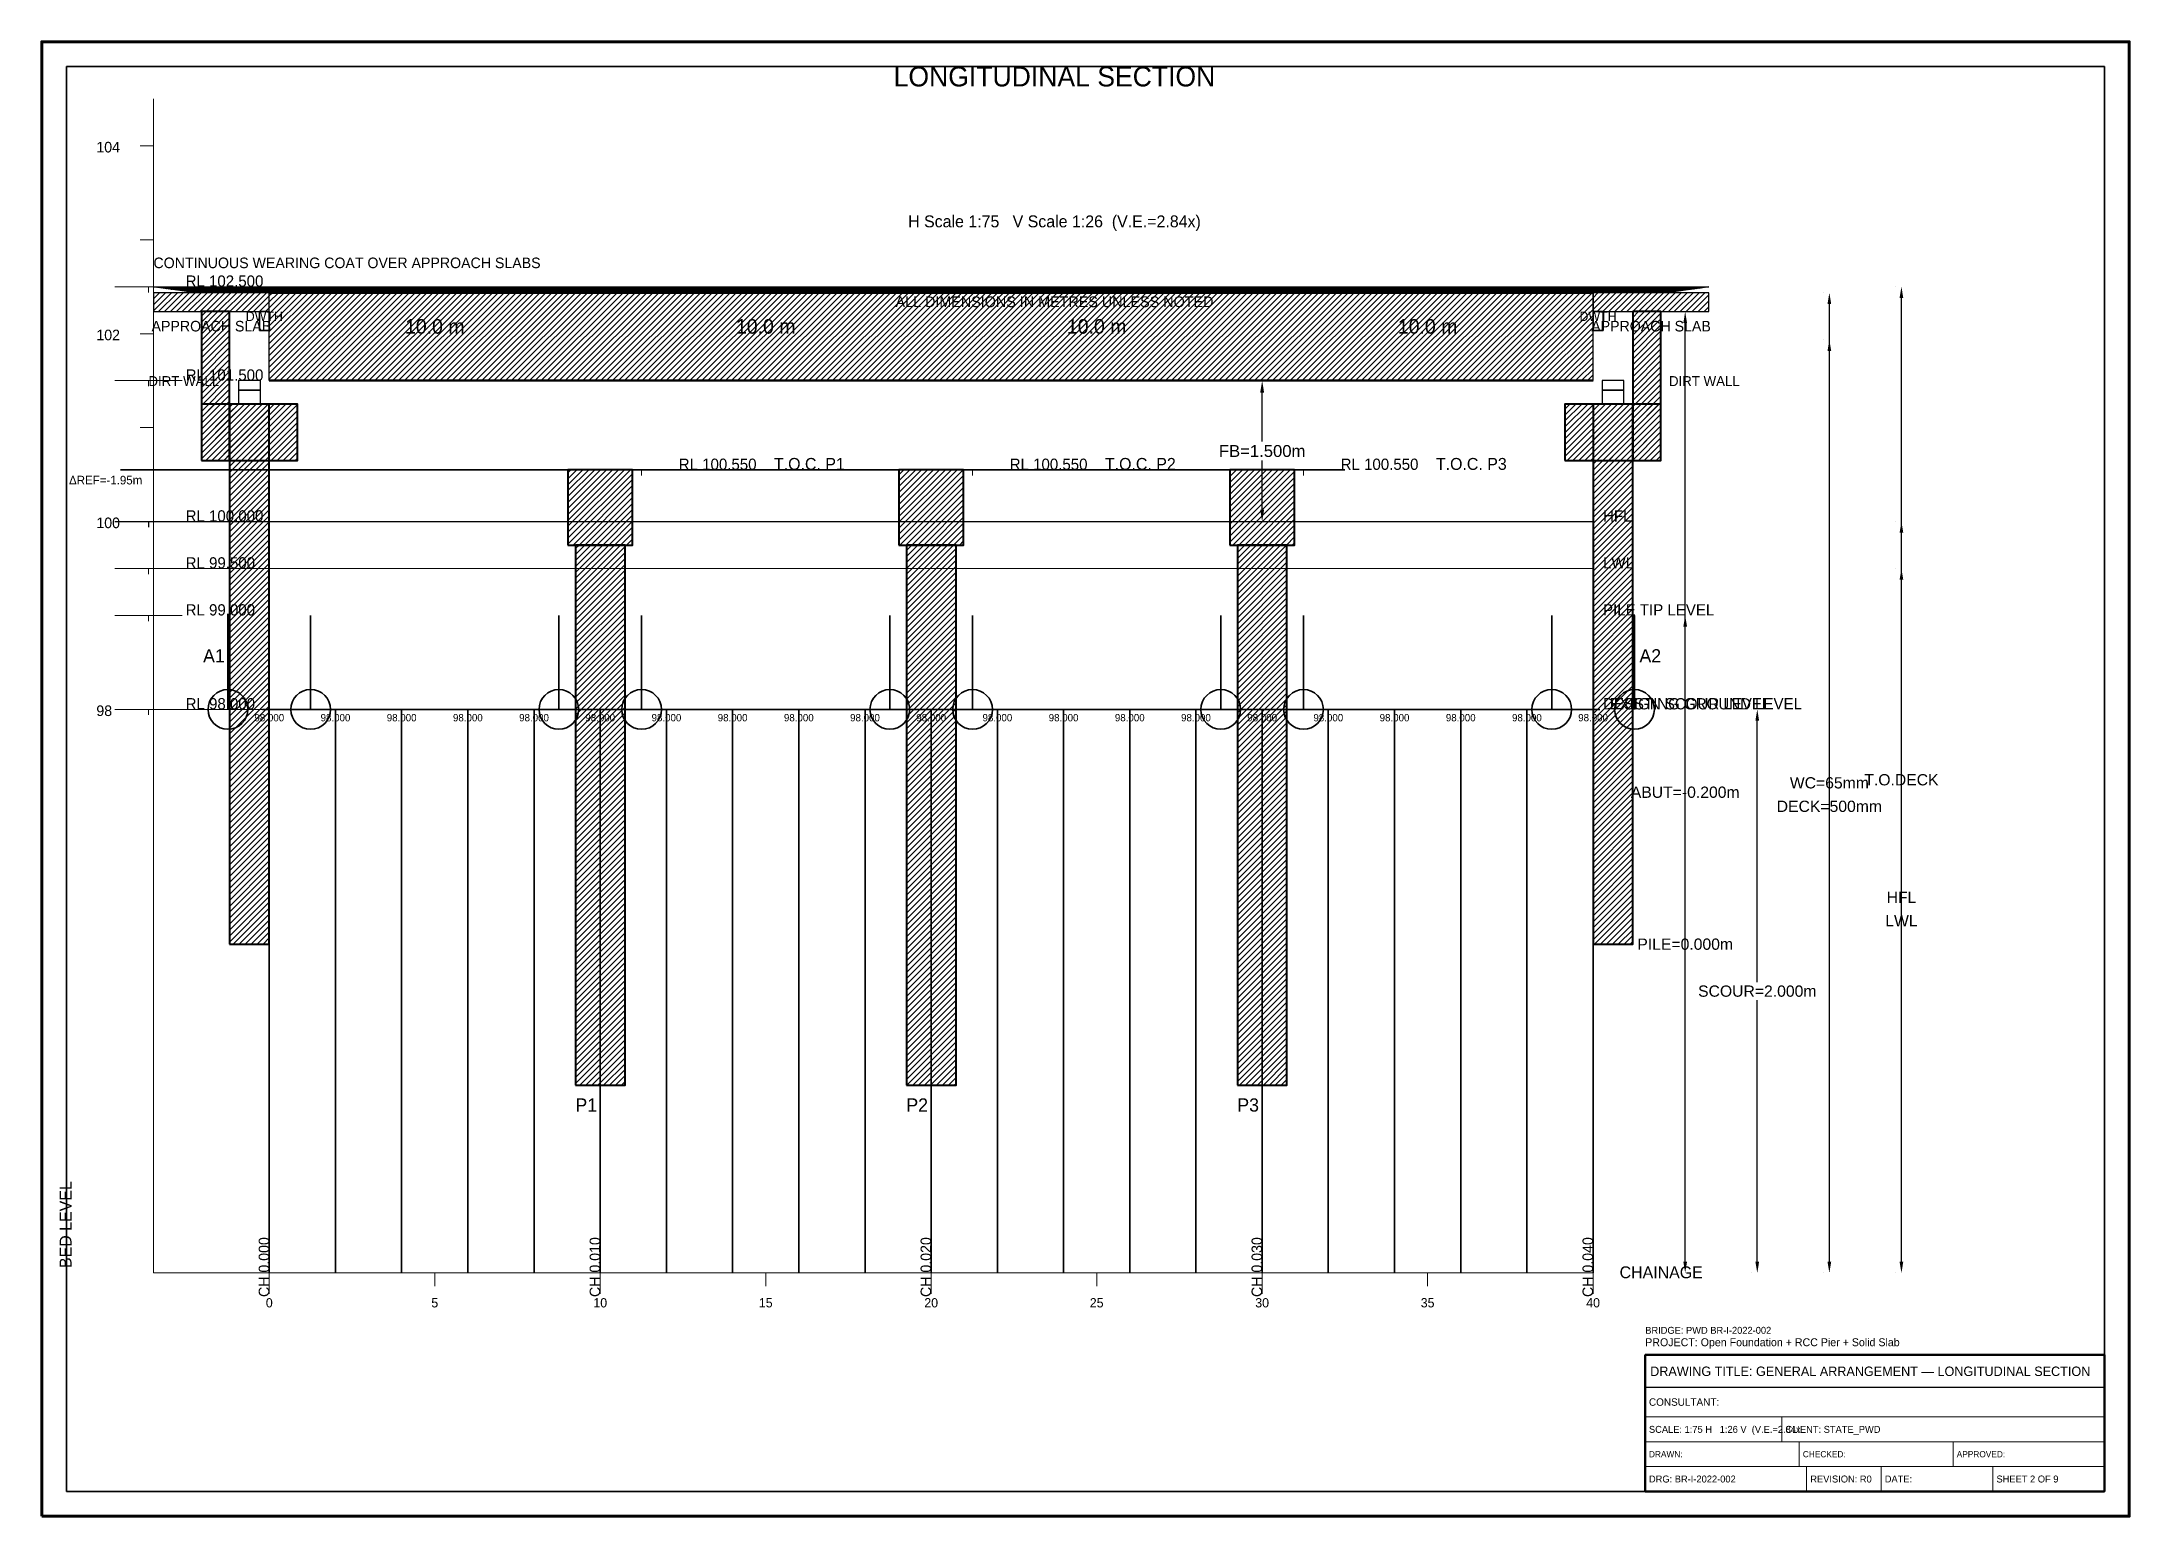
# Model space of a CAD drawing. Header units: metres. Extents: x 0 to 841, y 0 to 594.
import ezdxf
from ezdxf.enums import TextEntityAlignment as Align

# ---------------------------------------------------------------- set-up
doc = ezdxf.new("R2010")
doc.units = ezdxf.units.M
doc.linetypes.add('DASHED', pattern=[0.5, 0.375, -0.125])
doc.linetypes.add('DASHED2', pattern=[0.25, 0.1875, -0.0625])
for name, color, linetype, lineweight in [('ABUT-PROF', 4, 'Continuous', 50), ('BORDER-INNER', 7, 'Continuous', 35), ('BORDER-OUTER', 7, 'Continuous', 70), ('CIVIL-CHAINAGE', 7, 'Continuous', 18), ('CIVIL-GROUND', 3, 'Continuous', 35), ('CIVIL-HFL', 5, 'DASHED', 25), ('CIVIL-LWL', 4, 'DASHED', 18), ('CIVIL-ROAD', 7, 'Continuous', 25), ('CIVIL-SCOUR', 1, 'DASHED2', 18), ('DIM-CHAINAGE', 3, 'Continuous', 18), ('DIM-LEVEL', 3, 'Continuous', 18), ('DIM-LINEAR', 3, 'Continuous', 18), ('FOUND-PILE', 4, 'Continuous', 35), ('STRUC-HATCHING', 8, 'Continuous', 18), ('STRUC-SECTION', 2, 'Continuous', 35), ('SUB-ABUT', 3, 'Continuous', 35), ('SUB-BEARING', 5, 'Continuous', 25), ('SUB-DIRT-WALL', 3, 'Continuous', 35), ('SUB-PIER', 2, 'Continuous', 35), ('SUPER-DECK', 2, 'Continuous', 50), ('SUPER-WEARING', 8, 'Continuous', 25), ('TEXT-GENERAL', 7, 'Continuous', 18), ('TEXT-HEADER', 7, 'Continuous', 25), ('TEXT-LEVEL', 5, 'Continuous', 18), ('TEXT-SPEC', 7, 'Continuous', 13), ('TEXT-TITLE', 7, 'Continuous', 25), ('TITLEBLK-BOX', 7, 'Continuous', 50), ('TITLEBLK-TEXT', 7, 'Continuous', 18)]:
    doc.layers.add(name, color=color, linetype=linetype, lineweight=lineweight)
doc.styles.add('BRIDGE_STD', font='Arial.ttf')
doc.dimstyles.new('pmb100', dxfattribs={"dimtxt": 2.5, "dimasz": 0.9375, "dimexe": 2.5, "dimexo": 2.5, "dimtad": 0, "dimtih": 1, "dimdec": 0, "dimtxsty": 'BRIDGE_STD', "dimcen": 2.5, "dimazin": 3, "dimtfac": 1, "dimtmove": 0, "dimatfit": 3})

msp = doc.modelspace()

# ---------------------------------------------------------------- hatches: boundary and pattern name
at = {"layer": 'STRUC-HATCHING'}
h = msp.add_hatch(dxfattribs=at)
h.set_pattern_fill('ANSI31', scale=0.533333)
h.paths.add_polyline_path([(45, 485.29), (91.67, 485.29), (91.67, 492.86), (45, 492.86)])
h = msp.add_hatch(dxfattribs=at)
h.set_pattern_fill('ANSI31', scale=0.533333)
h.paths.add_polyline_path([(91.67, 457.48), (625, 457.48), (625, 492.86), (91.67, 492.86)])
h = msp.add_hatch(dxfattribs=at)
h.set_pattern_fill('ANSI31', scale=0.533333)
h.paths.add_polyline_path([(625, 485.29), (671.67, 485.29), (671.67, 492.86), (625, 492.86)])
h = msp.add_hatch(dxfattribs=at)
h.set_pattern_fill('ANSI31', scale=0.533333)
h.paths.add_polyline_path([(64.31, 425.32), (75.67, 425.32), (75.67, 485.29), (64.31, 485.29)])
h = msp.add_hatch(dxfattribs=at)
h.set_pattern_fill('ANSI31', scale=0.533333)
h.paths.add_polyline_path([(641, 425.32), (652.35, 425.32), (652.35, 485.29), (641, 485.29)])
h = msp.add_hatch(dxfattribs=at)
h.set_pattern_fill('ANSI31', scale=0.533333)
h.paths.add_polyline_path([(64.31, 425.32), (103.02, 425.32), (103.02, 448.02), (64.31, 448.02)])
h = msp.add_hatch(dxfattribs=at)
h.set_pattern_fill('ANSI31', scale=0.533333)
h.paths.add_polyline_path([(75.67, 230.44), (91.67, 230.44), (91.67, 448.02), (75.67, 448.02)])
h = msp.add_hatch(dxfattribs=at)
h.set_pattern_fill('ANSI31', scale=0.533333)
h.paths.add_polyline_path([(613.65, 425.32), (652.35, 425.32), (652.35, 448.02), (613.65, 448.02)])
h = msp.add_hatch(dxfattribs=at)
h.set_pattern_fill('ANSI31', scale=0.533333)
h.paths.add_polyline_path([(625, 230.44), (641, 230.44), (641, 448.02), (625, 448.02)])
h = msp.add_hatch(dxfattribs=at)
h.set_pattern_fill('ANSI31', scale=0.533333)
h.paths.add_polyline_path([(212, 391.26), (238, 391.26), (238, 421.53), (212, 421.53)])
h = msp.add_hatch(dxfattribs=at)
h.set_pattern_fill('ANSI31', scale=0.533333)
h.paths.add_polyline_path([(345.33, 391.26), (371.33, 391.26), (371.33, 421.53), (345.33, 421.53)])
h = msp.add_hatch(dxfattribs=at)
h.set_pattern_fill('ANSI31', scale=0.533333)
h.paths.add_polyline_path([(478.67, 391.26), (504.67, 391.26), (504.67, 421.53), (478.67, 421.53)])
h = msp.add_hatch(dxfattribs=at)
h.set_pattern_fill('ANSI31', scale=0.533333)
h.paths.add_polyline_path([(215, 173.68), (235, 173.68), (235, 391.26), (215, 391.26)])
h = msp.add_hatch(dxfattribs=at)
h.set_pattern_fill('ANSI31', scale=0.533333)
h.paths.add_polyline_path([(348.33, 173.68), (368.33, 173.68), (368.33, 391.26), (348.33, 391.26)])
h = msp.add_hatch(dxfattribs=at)
h.set_pattern_fill('ANSI31', scale=0.533333)
h.paths.add_polyline_path([(481.67, 173.68), (501.67, 173.68), (501.67, 391.26), (481.67, 391.26)])
at = {"layer": 'SUPER-WEARING'}
h = msp.add_hatch(dxfattribs=at)
h.set_pattern_fill('SOLID')
h.paths.add_polyline_path([(45, 495.32), (671.67, 495.32), (654.33, 492.86), (62.33, 492.86)])

# ---------------------------------------------------------------- linework, layer by layer
at = {"layer": 'ABUT-PROF', "lineweight": 35}
for points in [[(87.67, 477.72), (91.67, 477.72), (91.67, 485.29), (87.67, 485.29), (87.67, 477.72)], [(625, 477.72), (629, 477.72), (629, 485.29), (625, 485.29), (625, 477.72)]]:
    msp.add_lwpolyline(points, dxfattribs=at)
at = {"layer": 'BORDER-INNER'}
msp.add_lwpolyline([(10, 10), (831, 10), (831, 584), (10, 584), (10, 10)], dxfattribs=at)
at = {"layer": 'BORDER-OUTER'}
msp.add_lwpolyline([(0, 0), (841, 0), (841, 594), (0, 594), (0, 0)], dxfattribs=at)
at = {"layer": 'CIVIL-CHAINAGE'}
for p, q in [((45, 98), (625, 98)), ((91.67, 98), (91.67, 92.67)), ((91.67, 96), (91.67, 89.6)), ((158.33, 98), (158.33, 92.67)), ((225, 98), (225, 92.67)), ((225, 96), (225, 89.6)), ((291.67, 98), (291.67, 92.67)), ((358.33, 98), (358.33, 92.67)), ((358.33, 96), (358.33, 89.6)), ((425, 98), (425, 92.67)), ((491.67, 98), (491.67, 92.67)), ((491.67, 96), (491.67, 89.6)), ((558.33, 98), (558.33, 92.67)), ((625, 98), (625, 92.67)), ((625, 96), (625, 89.6))]:
    msp.add_line(p, q, dxfattribs=at)
at = {"layer": 'CIVIL-GROUND', "color": 3}
for p, q in [((89, 325.04), (94.33, 325.04)), ((115.67, 325.04), (121, 325.04)), ((142.33, 325.04), (147.67, 325.04)), ((169, 325.04), (174.33, 325.04)), ((195.67, 325.04), (201, 325.04)), ((222.33, 325.04), (227.67, 325.04)), ((249, 325.04), (254.33, 325.04)), ((275.67, 325.04), (281, 325.04)), ((302.33, 325.04), (307.67, 325.04)), ((329, 325.04), (334.33, 325.04)), ((355.67, 325.04), (361, 325.04)), ((382.33, 325.04), (387.67, 325.04)), ((409, 325.04), (414.33, 325.04)), ((435.67, 325.04), (441, 325.04)), ((462.33, 325.04), (467.67, 325.04)), ((489, 325.04), (494.33, 325.04)), ((515.67, 325.04), (521, 325.04)), ((542.33, 325.04), (547.67, 325.04)), ((569, 325.04), (574.33, 325.04)), ((595.67, 325.04), (601, 325.04)), ((622.33, 325.04), (627.67, 325.04))]:
    msp.add_line(p, q, dxfattribs=at)
at = {"layer": 'CIVIL-GROUND', "color": 8, "linetype": 'DASHED2'}
for p, q in [((91.67, 325.04), (91.67, 98)), ((118.33, 325.04), (118.33, 98)), ((145, 325.04), (145, 98)), ((171.67, 325.04), (171.67, 98)), ((198.33, 325.04), (198.33, 98)), ((225, 325.04), (225, 98)), ((251.67, 325.04), (251.67, 98)), ((278.33, 325.04), (278.33, 98)), ((305, 325.04), (305, 98)), ((331.67, 325.04), (331.67, 98)), ((358.33, 325.04), (358.33, 98)), ((385, 325.04), (385, 98)), ((411.67, 325.04), (411.67, 98)), ((438.33, 325.04), (438.33, 98)), ((465, 325.04), (465, 98)), ((491.67, 325.04), (491.67, 98)), ((518.33, 325.04), (518.33, 98)), ((545, 325.04), (545, 98)), ((571.67, 325.04), (571.67, 98)), ((598.33, 325.04), (598.33, 98)), ((625, 325.04), (625, 98))]:
    msp.add_line(p, q, dxfattribs=at)
at = {"layer": 'CIVIL-GROUND', "color": 3}
msp.add_lwpolyline([(91.67, 325.04), (118.33, 325.04), (145, 325.04), (171.67, 325.04), (198.33, 325.04), (225, 325.04), (251.67, 325.04), (278.33, 325.04), (305, 325.04), (331.67, 325.04), (358.33, 325.04), (385, 325.04), (411.67, 325.04), (438.33, 325.04), (465, 325.04), (491.67, 325.04), (518.33, 325.04), (545, 325.04), (571.67, 325.04), (598.33, 325.04), (625, 325.04)], dxfattribs=at)
at = {"layer": 'CIVIL-HFL'}
for p, q in [((29.4, 400.72), (56.6, 400.72)), ((43, 400.72), (43, 398.45))]:
    msp.add_line(p, q, dxfattribs=at)
at = {"layer": 'CIVIL-HFL', "color": 5}
msp.add_line((45, 400.72), (625, 400.72), dxfattribs=at)
at = {"layer": 'CIVIL-LWL'}
for p, q in [((29.4, 381.8), (56.6, 381.8)), ((43, 381.8), (43, 379.53))]:
    msp.add_line(p, q, dxfattribs=at)
at = {"layer": 'CIVIL-LWL', "color": 4}
msp.add_line((45, 381.8), (625, 381.8), dxfattribs=at)
at = {"layer": 'CIVIL-ROAD', "lineweight": 25}
for points in [[(45, 485.29), (91.67, 485.29), (91.67, 492.86), (45, 492.86), (45, 485.29)], [(625, 485.29), (671.67, 485.29), (671.67, 492.86), (625, 492.86), (625, 485.29)]]:
    msp.add_lwpolyline(points, dxfattribs=at)
at = {"layer": 'CIVIL-SCOUR'}
for p, q in [((29.4, 325.04), (56.6, 325.04)), ((43, 325.04), (43, 322.77))]:
    msp.add_line(p, q, dxfattribs=at)
at = {"layer": 'CIVIL-SCOUR', "color": 1}
msp.add_line((45, 325.04), (625, 325.04), dxfattribs=at)
at = {"layer": 'DIM-LEVEL'}
for p, q in [((45, 98), (45, 571)), ((39.67, 552.08), (45, 552.08)), ((39.67, 514.24), (45, 514.24)), ((29.4, 495.32), (56.6, 495.32)), ((43, 495.32), (43, 493.05)), ((39.67, 476.4), (45, 476.4)), ((29.4, 457.48), (56.6, 457.48)), ((43, 457.48), (43, 455.21)), ((39.67, 438.56), (45, 438.56)), ((228.07, 421.53), (255.27, 421.53)), ((241.67, 421.53), (241.67, 419.27)), ((361.4, 421.53), (388.6, 421.53)), ((375, 421.53), (375, 419.27)), ((494.73, 421.53), (521.93, 421.53)), ((508.33, 421.53), (508.33, 419.27)), ((34.33, 400.72), (45, 400.72)), ((29.4, 362.88), (56.6, 362.88)), ((39.67, 362.88), (45, 362.88)), ((43, 362.88), (43, 360.61)), ((39.67, 325.04), (45, 325.04))]:
    msp.add_line(p, q, dxfattribs=at)
at = {"layer": 'FOUND-PILE', "lineweight": 35}
for p, q in [((75, 325.04), (75, 362.88)), ((108.33, 325.04), (108.33, 362.88)), ((208.33, 325.04), (208.33, 362.88)), ((241.67, 325.04), (241.67, 362.88)), ((341.67, 325.04), (341.67, 362.88)), ((375, 325.04), (375, 362.88)), ((475, 325.04), (475, 362.88)), ((508.33, 325.04), (508.33, 362.88)), ((608.33, 325.04), (608.33, 362.88)), ((641.67, 325.04), (641.67, 362.88))]:
    msp.add_line(p, q, dxfattribs=at)
at = {"layer": 'FOUND-PILE'}
for centre in [(75, 325.04), (108.33, 325.04), (208.33, 325.04), (241.67, 325.04), (341.67, 325.04), (375, 325.04), (475, 325.04), (508.33, 325.04), (608.33, 325.04), (641.67, 325.04)]:
    msp.add_circle(centre, 8, dxfattribs=at)
at = {"layer": 'STRUC-SECTION', "color": 8, "linetype": 'DASHED'}
for p in [(258.33, 421.53), (391.67, 421.53), (525, 421.53)]:
    msp.add_line(p, (31.67, 421.53), dxfattribs=at)
at = {"layer": 'SUB-ABUT', "lineweight": 40}
for points in [[(64.31, 425.32), (103.02, 425.32), (103.02, 448.02), (64.31, 448.02), (64.31, 425.32)], [(75.67, 230.44), (91.67, 230.44), (91.67, 448.02), (75.67, 448.02), (75.67, 230.44)], [(613.65, 425.32), (652.35, 425.32), (652.35, 448.02), (613.65, 448.02), (613.65, 425.32)], [(625, 230.44), (641, 230.44), (641, 448.02), (625, 448.02), (625, 230.44)]]:
    msp.add_lwpolyline(points, dxfattribs=at)
at = {"layer": 'SUB-ABUT', "lineweight": 30}
for points in [[(79.27, 448.02), (88.07, 448.02), (88.07, 453.7), (79.27, 453.7), (79.27, 448.02)], [(628.6, 448.02), (637.4, 448.02), (637.4, 453.7), (628.6, 453.7), (628.6, 448.02)]]:
    msp.add_lwpolyline(points, dxfattribs=at)
at = {"layer": 'SUB-BEARING', "lineweight": 30}
for points in [[(79.27, 453.7), (88.07, 453.7), (88.07, 457.48), (79.27, 457.48), (79.27, 453.7)], [(628.6, 453.7), (637.4, 453.7), (637.4, 457.48), (628.6, 457.48), (628.6, 453.7)]]:
    msp.add_lwpolyline(points, dxfattribs=at)
at = {"layer": 'SUB-DIRT-WALL', "lineweight": 40}
for points in [[(64.31, 425.32), (75.67, 425.32), (75.67, 485.29), (64.31, 485.29), (64.31, 425.32)], [(641, 425.32), (652.35, 425.32), (652.35, 485.29), (641, 485.29), (641, 425.32)]]:
    msp.add_lwpolyline(points, dxfattribs=at)
at = {"layer": 'SUB-PIER', "lineweight": 40}
for points in [[(212, 391.26), (238, 391.26), (238, 421.53), (212, 421.53), (212, 391.26)], [(345.33, 391.26), (371.33, 391.26), (371.33, 421.53), (345.33, 421.53), (345.33, 391.26)], [(478.67, 391.26), (504.67, 391.26), (504.67, 421.53), (478.67, 421.53), (478.67, 391.26)], [(215, 173.68), (235, 173.68), (235, 391.26), (215, 391.26), (215, 173.68)], [(348.33, 173.68), (368.33, 173.68), (368.33, 391.26), (348.33, 391.26), (348.33, 173.68)], [(481.67, 173.68), (501.67, 173.68), (501.67, 391.26), (481.67, 391.26), (481.67, 173.68)]]:
    msp.add_lwpolyline(points, dxfattribs=at)
at = {"layer": 'SUPER-DECK'}
for p, q in [((91.67, 492.86), (625, 492.86)), ((91.67, 457.48), (625, 457.48))]:
    msp.add_line(p, q, dxfattribs=at)
at = {"layer": 'SUPER-DECK', "lineweight": 25}
for p, q in [((91.67, 457.48), (91.67, 492.86)), ((625, 457.48), (625, 492.86))]:
    msp.add_line(p, q, dxfattribs=at)
at = {"layer": 'SUPER-WEARING', "lineweight": 25}
msp.add_lwpolyline([(45, 495.32), (671.67, 495.32), (654.33, 492.86), (62.33, 492.86), (45, 495.32)], dxfattribs=at)
at = {"layer": 'TITLEBLK-BOX', "lineweight": 50}
msp.add_lwpolyline([(646, 10), (831, 10), (831, 65), (646, 65), (646, 10)], dxfattribs=at)
at = {"layer": 'TITLEBLK-BOX', "lineweight": 30}
msp.add_lwpolyline([(646, 52), (831, 52), (831, 65), (646, 65), (646, 52)], dxfattribs=at)
at = {"layer": 'TITLEBLK-BOX', "lineweight": 18}
for points in [[(646, 40), (831, 40), (831, 52), (646, 52), (646, 40)], [(646, 30), (701, 30), (701, 40), (646, 40), (646, 30)], [(701, 30), (831, 30), (831, 40), (701, 40), (701, 30)], [(646, 20), (708, 20), (708, 30), (646, 30), (646, 20)], [(708, 20), (770, 20), (770, 30), (708, 30), (708, 20)], [(770, 20), (831, 20), (831, 30), (770, 30), (770, 20)], [(646, 10), (711, 10), (711, 20), (646, 20), (646, 10)], [(711, 10), (741, 10), (741, 20), (711, 20), (711, 10)], [(741, 10), (786, 10), (786, 20), (741, 20), (741, 10)], [(786, 10), (831, 10), (831, 20), (786, 20), (786, 10)]]:
    msp.add_lwpolyline(points, dxfattribs=at)

# ---------------------------------------------------------------- texts
at = {"layer": 'CIVIL-GROUND', "color": 3}
msp.add_text('EXISTING GROUND LEVEL', height=4.5333, dxfattribs=at).set_placement((631.67, 325.04))
at = {"layer": 'CIVIL-HFL', "color": 5}
msp.add_text('HFL', height=4.533, dxfattribs=at).set_placement((629, 400.72))
at = {"layer": 'CIVIL-LWL', "color": 4}
msp.add_text('LWL', height=4.533, dxfattribs=at).set_placement((629, 381.8))
at = {"layer": 'CIVIL-SCOUR', "color": 1}
msp.add_text('DESIGN SCOUR LEVEL', height=4.5333, dxfattribs=at).set_placement((629, 325.04))
at = {"layer": 'DIM-CHAINAGE'}
for s, p in [('CH 0.000', (91.67, 88.32)), ('CH 0.010', (225, 88.32)), ('CH 0.020', (358.33, 88.32)), ('CH 0.030', (491.67, 88.32)), ('CH 0.040', (625, 88.32))]:
    msp.add_text(s, height=4.267, rotation=90, dxfattribs=at).set_placement(p)
at = {"layer": 'TEXT-GENERAL'}
for p in [(158.33, 476.4), (291.67, 476.4), (425, 476.4), (558.33, 476.4)]:
    msp.add_text('10.0 m', height=5.867, dxfattribs=at).set_placement(p, align=Align.CENTER)
for s, height, p in [('PILE TIP LEVEL', 4.5333, (629, 362.88)), ('A1', 5.333, (65, 343.96)), ('A2', 5.333, (643.67, 343.96)), ('P1', 5.333, (215, 163.01)), ('P2', 5.333, (348.33, 163.01)), ('P3', 5.333, (481.67, 163.01))]:
    msp.add_text(s, height=height, dxfattribs=at).set_placement(p)
at = {"layer": 'TEXT-HEADER'}
msp.add_text('LONGITUDINAL SECTION', height=8, dxfattribs=at).set_placement((408, 576), align=Align.CENTER)
for s, p in [('T.O.C. P1', (295, 421.53)), ('T.O.C. P2', (428.33, 421.53)), ('T.O.C. P3', (561.67, 421.53))]:
    msp.add_text(s, height=4.8, dxfattribs=at).set_placement(p)
at = {"layer": 'TEXT-LEVEL'}
for s, height, p in [('104', 4.267, (22, 549.41)), ('RL 102.500', 4.533, (57.96, 495.32)), ('102', 4.267, (22, 473.73)), ('RL 101.500', 4.533, (57.96, 457.48)), ('RL 100.550', 4.533, (256.63, 421.53)), ('RL 100.550', 4.533, (389.96, 421.53)), ('RL 100.550', 4.533, (523.29, 421.53)), ('RL 100.000', 4.533, (57.96, 400.72)), ('100', 4.267, (22, 398.05)), ('RL 99.500', 4.533, (57.96, 381.8)), ('RL 99.000', 4.533, (57.96, 362.88)), ('RL 98.000', 4.533, (57.96, 325.04)), ('98', 4.267, (22, 322.37)), ('CHAINAGE', 4.8, (635.67, 95.87))]:
    msp.add_text(s, height=height, dxfattribs=at).set_placement(p)
at = {"layer": 'TEXT-LEVEL', "color": 8}
for p in [(91.67, 320.24), (118.33, 320.24), (145, 320.24), (171.67, 320.24), (198.33, 320.24), (225, 320.24), (251.67, 320.24), (278.33, 320.24), (305, 320.24), (331.67, 320.24), (358.33, 320.24), (385, 320.24), (411.67, 320.24), (438.33, 320.24), (465, 320.24), (491.67, 320.24), (518.33, 320.24), (545, 320.24), (571.67, 320.24), (598.33, 320.24), (625, 320.24)]:
    msp.add_text('98.000', height=2.933, dxfattribs=at).set_placement(p, align=Align.CENTER)
at = {"layer": 'TEXT-LEVEL'}
msp.add_text('BED LEVEL', height=4.8, rotation=90, dxfattribs=at).set_placement((12, 100))
for s, height, p in [('0', 3.73, (91.67, 84.13)), ('5', 3.73, (158.33, 84.13)), ('10', 3.733, (225, 84.13)), ('15', 3.733, (291.67, 84.13)), ('20', 3.733, (358.33, 84.13)), ('25', 3.733, (425, 84.13)), ('30', 3.733, (491.67, 84.13)), ('35', 3.733, (558.33, 84.13)), ('40', 3.733, (625, 84.13))]:
    msp.add_text(s, height=height, dxfattribs=at).set_placement(p, align=Align.CENTER)
at = {"layer": 'TEXT-SPEC'}
for s, height, p in [('H Scale 1:75   V Scale 1:26  (V.E.=2.84x)', 4.8, (408, 519.24)), ('APPROACH SLAB', 4.2667, (68.33, 477.29)), ('APPROACH SLAB', 4.2667, (648.33, 477.29))]:
    msp.add_text(s, height=height, dxfattribs=at).set_placement(p, align=Align.CENTER)
at = {"layer": 'TEXT-SPEC', "color": 8}
for s, height, p in [('CONTINUOUS WEARING COAT OVER APPROACH SLABS', 4.2667, (45, 502.79)), ('ΔREF=-1.95m', 3.4667, (11, 415.67)), ('ΔREF=-1.95m', 3.4667, (11, 415.67)), ('ΔREF=-1.95m', 3.4667, (11, 415.67))]:
    msp.add_text(s, height=height, dxfattribs=at).set_placement(p)
msp.add_text('ALL DIMENSIONS IN METRES UNLESS NOTED', height=4.32, dxfattribs=at).set_placement((408, 487.08), align=Align.CENTER)
at = {"layer": 'TEXT-SPEC', "color": 4}
for p in [(89.67, 481.51), (627, 481.51)]:
    msp.add_text('DWTH', height=3.733, dxfattribs=at).set_placement(p, align=Align.CENTER)
at = {"layer": 'TEXT-SPEC'}
for p in [(42.98, 455.3), (655.55, 455.3)]:
    msp.add_text('DIRT WALL', height=4, dxfattribs=at).set_placement(p)
at = {"layer": 'TEXT-TITLE'}
for s, height, p in [('PROJECT: Open Foundation + RCC Pier + Solid Slab', 3.2, (646, 68.5)), ('DRAWING TITLE: GENERAL ARRANGEMENT — LONGITUDINAL SECTION', 3.8, (648, 56.5))]:
    msp.add_text(s, height=height, dxfattribs=at).set_placement(p)
at = {"layer": 'TITLEBLK-TEXT'}
for s, height, p in [('BRIDGE: PWD BR-I-2022-002', 2.8, (646, 73.5)), ('CONSULTANT: ', 3, (647.5, 44.5)), ('SCALE: 1:75 H   1:26 V  (V.E.=2.84x', 2.8, (647.5, 33.6)), ('CLIENT: STATE_PWD', 2.8, (702.5, 33.6)), ('DRAWN: ', 2.5, (647.5, 23.75)), ('CHECKED: ', 2.5, (709.5, 23.75)), ('APPROVED: ', 2.5, (771.5, 23.75)), ('DRG: BR-I-2022-002', 2.8, (647.5, 13.6)), ('REVISION: R0', 2.8, (712.5, 13.6)), ('DATE: ', 2.8, (742.5, 13.6)), ('SHEET 2 OF 9', 2.8, (787.5, 13.6))]:
    msp.add_text(s, height=height, dxfattribs=at).set_placement(p)

# ---------------------------------------------------------------- dimensions: what is measured, and where the dimension line sits
at = {"layer": 'DIM-LINEAR'}
for base, p1, p2, text, override in [((720.18, 98), (720.18, 98), (720.18, 492.86), 'WC=65mm', {"dimtxt": 4.533333, "dimasz": 4.533333, "dimgap": 1.813333, "dimclrt": 3}), ((749.22, 98), (749.22, 98), (749.22, 495.32), 'T.O.DECK', {"dimtxt": 4.533333, "dimasz": 4.533333, "dimgap": 1.813333, "dimclrt": 3}), ((662.1, 98), (662.1, 98), (662.1, 485.29), 'ABUT=-0.200m', {"dimtxt": 4.533333, "dimasz": 4.533333, "dimgap": 1.813333, "dimclrt": 3}), ((720.18, 98), (720.18, 98), (720.18, 473.94), 'DECK=500mm', {"dimtxt": 4.533333, "dimasz": 4.533333, "dimgap": 1.813333, "dimclrt": 3}), ((491.67, 400.72), (465, 400.72), (465, 457.48), 'FB=1.500m', {"dimtxt": 4.8, "dimasz": 4.8, "dimgap": 1.92, "dimclrt": 3}), ((749.22, 98), (749.22, 98), (749.22, 400.72), 'HFL', {"dimtxt": 4.533333, "dimasz": 4.533333, "dimgap": 1.813333, "dimclrt": 3}), ((749.22, 98), (749.22, 98), (749.22, 381.8), 'LWL', {"dimtxt": 4.533333, "dimasz": 4.533333, "dimgap": 1.813333, "dimclrt": 3}), ((662.1, 98), (662.1, 98), (662.1, 362.88), 'PILE=0.000m', {"dimtxt": 4.533333, "dimasz": 4.533333, "dimgap": 1.813333, "dimclrt": 3}), ((691.14, 98), (691.14, 98), (691.14, 325.04), 'SCOUR=2.000m', {"dimtxt": 4.533333, "dimasz": 4.533333, "dimgap": 1.813333, "dimclrt": 3})]:
    msp.add_linear_dim(base=base, p1=p1, p2=p2, angle=90, text=text, dimstyle='pmb100', override=override, dxfattribs=at).render()

doc.saveas('drawing.dxf')
